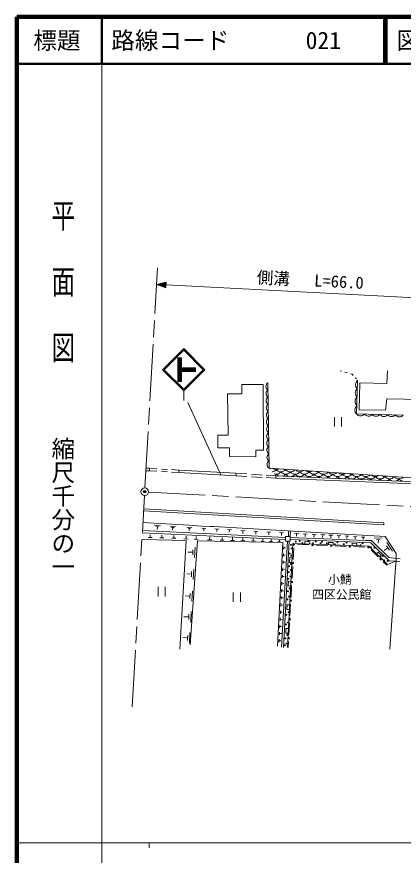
# Model space of a CAD drawing. Units: millimetres, scale not verified. Extents: x 40000 to 680000, y 20000 to 380000.
# Drawn here: x 40000 to 121796, y 202409 to 380000 of the extents above; entities that cross this region are included whole.
import ezdxf
from ezdxf.enums import TextEntityAlignment as Align

# ---------------------------------------------------------------- set-up
doc = ezdxf.new("R2010")
doc.units = ezdxf.units.MM
doc.header["$LTSCALE"] = 1000
doc.header["$PDMODE"] = 32
doc.header["$PDSIZE"] = 500
doc.linetypes.add('CHAIN', pattern=[18.5, 12, -1.5, 3.5, -1.5])
for name, color, linetype, lineweight in [('M-BGD', 7, 'Continuous', 13), ('M-BMK', 2, 'CHAIN', 13), ('M-BMK-SRVR', 3, 'Continuous', 13), ('M-STR-HTXT', 7, 'Continuous', 13), ('M-STR-STRC', 7, 'Continuous', 13), ('M-STR-STRD', 7, 'Continuous', 13), ('M-TTL', 2, 'Continuous', 140), ('M-TTL-BAND', 7, 'Continuous', 13), ('M-TTL-LINE', 7, 'Continuous', 50)]:
    doc.layers.add(name, color=color, linetype=linetype, lineweight=lineweight)
doc.layers.add('M-OTRS', color=6, linetype='Continuous')
doc.layers.add('M-TTL-TXT', color=7, linetype='Continuous')
doc.styles.add('@ＭＳ ゴシック', font='')
doc.styles.add('ＭＳ ゴシック', font='')
doc.styles.get('@ＭＳ ゴシック').set_extended_font_data('@MS Gothic')
doc.styles.get('ＭＳ ゴシック').set_extended_font_data('MS Gothic')

msp = doc.modelspace()

# ---------------------------------------------------------------- linework, layer by layer
at = {"layer": 'M-BGD'}
for p, q in [((108738, 304913), (108448, 304980)), ((109709, 304687), (109419, 304754)), ((110007, 304588), (109709, 304687)), ((110969, 304271), (110671, 304369)), ((111196, 304038), (110969, 304271)), ((118306, 302359), (118475, 304984)), ((87656, 300158), (87656, 302105)), ((87656, 302105), (92144, 302105)), ((92144, 302105), (92228, 288220)), ((93126, 302440), (93392, 284417)), ((111912, 303304), (111685, 303537)), ((112464, 296771), (112633, 302444)), ((112633, 302444), (118306, 302359)), ((84608, 300158), (87656, 300158)), ((84778, 291352), (84608, 300158)), ((118306, 299057), (118052, 296686)), ((128804, 298888), (118306, 299057)), ((118052, 296686), (112464, 296771)), ((107228, 295211), (107228, 293211)), ((108728, 293211), (108728, 295211)), ((82576, 288728), (82576, 291352)), ((82576, 291352), (84778, 291352)), ((85032, 288728), (82576, 288728)), ((85032, 286865), (85032, 288728)), ((92228, 288220), (90620, 288220)), ((90620, 288220), (90620, 286780)), ((90620, 286780), (85032, 286865)), ((67363, 284401), (68105, 284359)), ((68105, 284359), (68102, 283814)), ((68105, 284359), (69629, 284267)), ((70638, 284206), (71921, 284129)), ((130328, 281870), (93392, 284417)), ((68102, 283814), (67330, 283838)), ((69629, 283734), (68102, 283814)), ((71921, 283613), (70638, 283681)), ((72726, 284080), (74279, 283986)), ((74292, 283489), (72726, 283571)), ((74279, 283986), (74292, 283489)), ((74279, 283986), (86386, 283309)), ((74292, 283489), (86415, 282792)), ((86386, 283309), (86415, 282792)), ((86386, 283309), (88690, 283157)), ((86415, 282792), (88690, 282651)), ((89683, 283092), (91941, 282943)), ((89683, 282589), (91941, 282449)), ((92800, 282886), (94842, 282752)), ((92800, 282396), (94848, 282268)), ((130321, 281253), (94842, 282752)), ((94842, 282752), (94848, 282268)), ((94848, 282268), (130295, 280778)), ((66659, 272895), (76396, 272302)), ((69154, 272286), (70424, 272200)), ((69454, 272010), (70090, 271968)), ((69772, 271989), (69732, 271396)), ((72475, 272092), (73607, 272015)), ((72743, 271846), (73308, 271808)), ((73026, 271827), (72990, 271299)), ((76023, 271882), (77063, 271812)), ((76396, 272302), (79105, 272133)), ((79105, 272133), (80968, 272048)), ((80968, 272048), (81730, 272048)), ((81730, 272048), (97308, 271117)), ((66573, 270718), (96896, 269316)), ((66601, 271215), (96896, 269689)), ((68235, 269684), (68248, 270243)), ((70714, 269625), (70727, 270184)), ((73230, 269565), (73242, 270124)), ((75819, 269388), (75834, 270009)), ((76269, 271657), (76789, 271622)), ((76529, 271639), (76497, 271154)), ((79160, 271700), (80037, 271641)), ((79598, 271671), (79559, 271086)), ((81924, 271543), (82772, 271486)), ((82348, 271515), (82310, 270950)), ((84601, 271392), (85445, 271336)), ((85023, 271364), (84986, 270801)), ((87424, 271202), (88329, 271141)), ((87877, 271172), (87836, 270568)), ((90175, 271046), (91052, 270987)), ((90614, 271017), (90575, 270432)), ((92939, 270890), (93787, 270832)), ((93363, 270861), (93325, 270296)), ((95616, 270739), (96461, 270682)), ((96038, 270710), (96001, 270147)), ((97308, 271117), (118003, 269913)), ((97524, 271104), (97497, 269950)), ((97921, 271081), (97886, 269950)), ((98772, 270598), (99676, 270537)), ((99224, 270568), (99184, 269964)), ((100618, 270503), (101495, 270444)), ((101056, 270474), (101017, 269889)), ((102505, 270406), (103352, 270349)), ((102929, 270377), (102891, 269812)), ((104334, 270312), (105178, 270255)), ((104756, 270284), (104719, 269721)), ((106078, 270224), (106871, 270171)), ((106475, 270197), (106440, 269669)), ((107799, 270138), (108588, 270084)), ((108194, 270111), (108159, 269585)), ((109529, 270051), (110295, 269999)), ((109912, 270025), (109878, 269514)), ((66488, 269255), (75877, 269083)), ((68655, 269674), (67816, 269694)), ((71133, 269615), (70294, 269635)), ((73649, 269555), (72810, 269575)), ((75877, 269083), (74533, 246055)), ((76285, 269377), (75354, 269399)), ((78258, 269000), (76734, 246987)), ((78423, 269303), (77544, 269330)), ((77983, 269317), (78001, 269903)), ((96292, 268662), (78258, 269000)), ((81259, 269219), (80380, 269246)), ((80819, 269233), (80837, 269818)), ((83895, 269141), (83016, 269168)), ((83456, 269155), (83473, 269740)), ((86092, 269076), (85213, 269103)), ((85653, 269090), (85670, 269676)), ((88254, 269013), (87445, 269038)), ((87850, 269025), (87866, 269564)), ((90429, 268949), (89665, 268973)), ((90047, 268961), (90062, 269470)), ((92361, 268893), (91734, 268912)), ((92047, 268902), (92060, 269320)), ((94116, 268842), (93510, 268860)), ((93813, 268851), (93825, 269255)), ((95165, 246682), (96292, 268662)), ((95848, 268791), (95287, 268809)), ((95568, 268800), (95579, 269174)), ((97301, 268954), (96012, 246479)), ((97653, 268960), (96469, 246424)), ((98427, 268455), (97268, 246393)), ((97886, 269720), (113903, 269085)), ((97886, 269276), (107468, 268916)), ((114518, 267850), (98427, 268455)), ((99404, 268223), (101853, 268131)), ((100995, 268859), (100977, 268359)), ((101995, 268821), (100995, 268859)), ((101976, 268322), (101995, 268821)), ((105992, 268671), (105973, 268171)), ((106991, 268633), (105992, 268671)), ((106972, 268134), (106991, 268633)), ((107468, 268916), (114919, 268577)), ((110988, 268483), (110970, 267983)), ((111988, 268446), (110988, 268483)), ((111261, 269926), (111997, 269873)), ((111629, 269899), (111595, 269409)), ((111969, 267946), (111988, 268446)), ((112986, 269812), (113706, 269760)), ((113346, 269786), (113312, 269306)), ((113903, 269085), (115088, 269085)), ((114919, 268577), (118814, 264767)), ((115088, 269085), (118729, 265444)), ((115729, 269605), (117366, 269539)), ((116125, 269261), (116944, 269228)), ((116535, 269245), (116504, 268481)), ((118003, 269913), (120310, 266308)), ((118317, 268614), (119526, 266846)), ((77257, 266577), (76238, 266618)), ((77280, 267123), (77234, 266031)), ((77739, 267651), (77648, 265467)), ((96486, 267202), (96517, 267807)), ((96502, 267504), (96905, 267484)), ((98479, 265031), (98614, 267503)), ((103352, 268074), (105801, 267981)), ((107300, 267924), (109749, 267832)), ((111248, 267775), (113697, 267682)), ((118472, 263982), (114518, 267850)), ((114978, 267125), (116480, 265631)), ((116487, 266623), (116138, 266266)), ((117202, 265924), (116487, 266623)), ((118568, 267488), (117744, 266923)), ((118266, 267930), (118870, 267046)), ((96360, 264177), (96391, 264782)), ((96409, 265690), (96440, 266295)), ((96424, 265993), (96827, 265972)), ((97768, 265439), (97716, 264441)), ((98268, 265413), (97768, 265439)), ((116852, 265566), (117202, 265924)), ((118472, 263982), (120266, 264699)), ((118729, 265444), (120300, 265259)), ((118814, 264767), (120266, 264699)), ((120269, 264764), (120185, 263256)), ((120266, 264699), (121103, 264627)), ((120300, 265259), (120269, 264764)), ((120310, 266308), (120300, 265259)), ((120300, 265259), (121138, 265186)), ((77486, 263011), (77358, 260829)), ((96253, 262667), (96284, 263272)), ((96269, 262969), (96672, 262949)), ((96376, 264480), (96779, 264459)), ((97716, 264441), (98215, 264414)), ((98262, 261061), (98397, 263533)), ((117543, 264572), (118294, 263825)), ((120185, 263256), (118983, 246056)), ((76985, 261946), (75967, 262005)), ((77017, 262491), (76953, 261400)), ((96205, 261154), (96236, 261759)), ((96220, 261456), (96623, 261436)), ((96098, 259644), (96129, 260249)), ((96113, 259946), (96516, 259926)), ((97506, 260446), (97454, 259447)), ((97454, 259447), (97953, 259421)), ((98005, 260420), (97506, 260446)), ((98045, 257091), (98180, 259563)), ((69938, 259224), (69938, 257224)), ((71438, 257224), (71438, 259224)), ((76727, 257854), (76663, 256763)), ((77196, 258374), (77068, 256191)), ((85823, 258085), (85823, 256085)), ((87323, 256085), (87323, 258085)), ((96049, 258131), (96080, 258735)), ((96065, 258433), (96468, 258413)), ((76695, 257308), (75677, 257367)), ((95942, 256621), (95973, 257225)), ((95958, 256923), (96361, 256902)), ((76928, 254008), (76847, 251715)), ((95787, 253597), (95818, 254202)), ((95894, 255107), (95925, 255712)), ((95909, 255410), (96312, 255389)), ((97244, 255453), (97191, 254454)), ((97191, 254454), (97690, 254428)), ((97743, 255427), (97244, 255453)), ((97828, 253121), (97963, 255593)), ((76429, 252878), (75358, 252915)), ((76449, 253451), (76409, 252304)), ((95738, 252084), (95769, 252689)), ((95754, 252386), (96157, 252366)), ((95802, 253900), (96205, 253879)), ((95631, 250574), (95662, 251179)), ((95647, 250876), (96050, 250856)), ((96981, 250460), (96929, 249461)), ((97481, 250434), (96981, 250460)), ((97611, 249151), (97746, 251623)), ((76194, 249015), (76154, 247898)), ((76660, 249558), (76581, 247324)), ((95583, 249061), (95614, 249665)), ((95598, 249363), (96001, 249343)), ((96929, 249461), (97428, 249435)), ((76174, 248457), (75131, 248493)), ((95476, 247551), (95507, 248155)), ((95491, 247853), (95894, 247833)), ((97462, 246417), (97529, 247653))]:
    msp.add_line(p, q, dxfattribs=at)
msp.add_lwpolyline([(112125, 303004), (111933, 295865), (121793, 295645)], dxfattribs=at)
msp.add_lwpolyline([(96896, 269950), (96896, 268960), (97886, 268960), (97886, 269950)], close=True, dxfattribs=at)
for centre, radius in [((98030, 268149), 96), ((98654, 268252), 150), ((99044, 268839), 96), ((99862, 268989), 96), ((100468, 268564), 96), ((101729, 268976), 96), ((102603, 268102), 150), ((102677, 268514), 96), ((103281, 268866), 96), ((104307, 268472), 96), ((104602, 268795), 96), ((105642, 268472), 96), ((107318, 268278), 96), ((107880, 268681), 96), ((109205, 268264), 96), ((109809, 268629), 96), ((112751, 268074), 96), ((113200, 268468), 96), ((97772, 266314), 96), ((98172, 267380), 96), ((106551, 267953), 150), ((110499, 267803), 150), ((114447, 267654), 150), ((114980, 267660), 96), ((115683, 267510), 96), ((98079, 265869), 96), ((117012, 265102), 150), ((117488, 265789), 96), ((117744, 264872), 96), ((118481, 264738), 96), ((97631, 263608), 96), ((98034, 264085), 96), ((98039, 262839), 96), ((98438, 264282), 150), ((97547, 262380), 96), ((97915, 261439), 96), ((97459, 260946), 96), ((98221, 260312), 150), ((97405, 258327), 96), ((97758, 258925), 96), ((97271, 256593), 96), ((97637, 257183), 96), ((98004, 256342), 150), ((97526, 253895), 96), ((97058, 253352), 96), ((97787, 252372), 150), ((96969, 251297), 96), ((97372, 251700), 96), ((97278, 249063), 96), ((96761, 246874), 96), ((96847, 248337), 96), ((97098, 247258), 96), ((97570, 248402), 150)]:
    msp.add_circle(centre, radius, dxfattribs=at)
for centre, radius, start, end in [((93642, 301697), 905, 124.76749, 236.92568), ((112897, 302090), 1196, 130.18934, 226.7305), ((93664, 300195), 905, 124.76749, 236.92568), ((112849, 300305), 1196, 130.18934, 226.7305), ((93686, 298693), 905, 124.76749, 236.92568), ((112801, 298521), 1196, 130.18934, 226.7305), ((93708, 297191), 905, 124.76749, 236.92568), ((112753, 296736), 1196, 130.18934, 226.7305), ((93730, 295689), 905, 124.76749, 236.92568), ((93753, 294187), 905, 124.76749, 236.92568), ((112769, 296490), 1044, 216.81532, 320.62992), ((114412, 296454), 1044, 216.81532, 320.62992), ((116056, 296417), 1044, 216.81532, 320.62992), ((117699, 296381), 1044, 216.81532, 320.62992), ((119342, 296344), 1044, 216.81532, 320.62992), ((120985, 296307), 1044, 216.81532, 320.62992), ((93775, 292685), 905, 124.76749, 236.92568), ((93797, 291183), 905, 124.76749, 236.92568), ((93819, 289682), 905, 124.76749, 236.92568), ((93841, 288180), 905, 124.76749, 236.92568), ((93864, 286678), 905, 124.76749, 236.92568), ((93886, 285176), 905, 124.76749, 236.92568), ((92911, 285355), 1250, 299.39913, 309.87997), ((94911, 285355), 1250, 232.31238, 299.79614), ((96911, 285355), 1250, 246.38428, 285.72424), ((93911, 284855), 1250, 278.19144, 323.1301), ((94911, 284355), 1250, 249.02071, 323.1301), ((93911, 283855), 1250, 310.06505, 323.1301), ((95911, 284855), 1250, 216.8699, 323.1301), ((95911, 283855), 1250, 216.8699, 244.14395), ((96911, 284355), 1250, 216.8699, 323.1301), ((95911, 283855), 1250, 291.01916, 323.1301), ((97911, 284855), 1250, 216.8699, 319.35288), ((97911, 283855), 1250, 216.8699, 257.64834), ((98911, 284355), 1250, 216.8699, 323.1301), ((97911, 283855), 1250, 277.51477, 323.1301), ((99911, 283855), 1250, 216.8699, 323.1301), ((99911, 284855), 1250, 221.10586, 311.00267), ((98911, 283355), 1250, 319.32939, 323.1301), ((100911, 284355), 1250, 216.8699, 323.1301), ((100911, 283355), 1250, 216.8699, 220.94622), ((101911, 283855), 1250, 216.8699, 323.1301), ((101911, 284855), 1250, 230.9236, 301.18492), ((100911, 283355), 1250, 314.21688, 323.1301), ((102911, 284355), 1250, 216.8699, 323.1301), ((102911, 283355), 1250, 216.8699, 226.53315), ((103911, 283855), 1250, 216.8699, 323.1301), ((103911, 284855), 1250, 244.1703, 287.93823), ((102911, 283355), 1250, 308.62995, 323.1301), ((104911, 284355), 1250, 216.8699, 320.32626), ((104911, 283355), 1250, 216.8699, 232.83396), ((105911, 283855), 1250, 216.8699, 323.1301), ((104911, 283355), 1250, 302.32915, 323.1301), ((106911, 283355), 1250, 216.8699, 240.35276), ((106911, 284355), 1250, 220.00477, 312.10375), ((107911, 283855), 1250, 216.8699, 323.1301), ((106911, 283355), 1250, 294.81034, 323.1301), ((108911, 283355), 1250, 216.8699, 250.65964), ((108911, 284355), 1250, 229.58111, 302.52742), ((109911, 283855), 1250, 216.8699, 323.1301), ((108911, 283355), 1250, 284.50347, 323.1301), ((110911, 283355), 1250, 216.8699, 323.1301), ((110911, 284355), 1250, 242.15147, 289.95706), ((111911, 283855), 1250, 216.8699, 321.28788), ((112911, 283355), 1250, 216.8699, 323.1301), ((113911, 283855), 1250, 218.92373, 313.1848), ((114911, 283355), 1250, 216.8699, 323.1301), ((115911, 283855), 1250, 228.27989, 303.82864), ((116911, 283355), 1250, 216.8699, 323.1301), ((117911, 283855), 1250, 240.28179, 291.82674), ((118911, 283355), 1250, 216.8699, 322.23843), ((120911, 283355), 1250, 217.86129, 314.24723), ((109911, 282855), 1250, 321.36658, 323.1301), ((111911, 282855), 1250, 216.8699, 218.75435), ((111911, 282855), 1250, 316.40875, 323.1301), ((113911, 282855), 1250, 216.8699, 224.12099), ((113911, 282855), 1250, 311.04212, 323.1301), ((115911, 282855), 1250, 216.8699, 230.08253), ((115911, 282855), 1250, 305.08058, 323.1301), ((117911, 282855), 1250, 216.8699, 236.99702), ((117911, 282855), 1250, 298.16609, 323.1301), ((119911, 282855), 1250, 216.8699, 245.76757), ((119911, 282855), 1250, 289.39554, 323.1301), ((121911, 282855), 1250, 216.8699, 262.39832)]:
    msp.add_arc(centre, radius, start, end, dxfattribs=at)
at = {"layer": 'M-BMK'}
for p, q in [((67120, 280195), (69811, 326798)), ((67871, 279329), (165955, 273888)), ((64444, 233865), (67028, 278598))]:
    msp.add_line(p, q, dxfattribs=at)
at = {"layer": 'M-BMK-SRVR'}
msp.add_circle((67074, 279397), 800, dxfattribs=at)
at = {"layer": 'M-OTRS'}
msp.add_point((67074, 279397), dxfattribs=at)
at = {"layer": 'M-STR-HTXT'}
for p, q in [((69611, 323320), (71639, 323816)), ((69611, 323320), (71577, 322618)), ((69611, 323320), (71608, 323217)), ((71614, 323337), (70016, 323419)), ((70422, 323518), (71620, 323457)), ((71627, 323576), (70828, 323618)), ((71233, 323717), (71633, 323696)), ((71577, 322618), (71639, 323816)), ((132992, 320049), (71608, 323217)), ((71602, 323097), (70004, 323180)), ((70397, 323039), (71596, 322977)), ((71589, 322857), (70790, 322899)), ((71184, 322758), (71583, 322738))]:
    msp.add_line(p, q, dxfattribs=at)
at = {"layer": 'M-STR-STRC'}
for p, q in [((70832, 305253), (75332, 309753)), ((71186, 305253), (75332, 309400)), ((79832, 305253), (75332, 309753)), ((79479, 305253), (75332, 309400)), ((74083, 302752), (74083, 307752)), ((74083, 307752), (74833, 307752)), ((74083, 307612), (74224, 307752)), ((74083, 307470), (74365, 307752)), ((74083, 307329), (74507, 307752)), ((74083, 307187), (74648, 307752)), ((74083, 307046), (74790, 307752)), ((74083, 306905), (74833, 307655)), ((74833, 306878), (74083, 307628)), ((74083, 306763), (74833, 307513)), ((74833, 306737), (74083, 307487)), ((74083, 306622), (74833, 307372)), ((74833, 306596), (74083, 307346)), ((74833, 307020), (74101, 307752)), ((74833, 307161), (74242, 307752)), ((74833, 307303), (74383, 307752)), ((74833, 307444), (74525, 307752)), ((74833, 307586), (74666, 307752)), ((74833, 307727), (74808, 307752)), ((74833, 305627), (74833, 307752)), ((74083, 306480), (74833, 307230)), ((74833, 306454), (74083, 307204)), ((74083, 306339), (74833, 307089)), ((74833, 306313), (74083, 307063)), ((74083, 306197), (74833, 306947)), ((74833, 306171), (74083, 306921)), ((74083, 306056), (74833, 306806)), ((74833, 306030), (74083, 306780)), ((74083, 305915), (74833, 306665)), ((74833, 305888), (74083, 306638)), ((74083, 305773), (74833, 306523)), ((74833, 305747), (74083, 306497)), ((74083, 305632), (74833, 306382)), ((75561, 304877), (74083, 306356)), ((74083, 305490), (74833, 306240)), ((75420, 304877), (74083, 306214)), ((74083, 305349), (74833, 306099)), ((75279, 304877), (74083, 306073)), ((74083, 305208), (74833, 305958)), ((75137, 304877), (74083, 305931)), ((74083, 305066), (74833, 305816)), ((74996, 304877), (74083, 305790)), ((74083, 304925), (74833, 305675)), ((74854, 304877), (74083, 305649)), ((74083, 304783), (74927, 305627)), ((74083, 304642), (75069, 305627)), ((74083, 304500), (75210, 305627)), ((74083, 304359), (75352, 305627)), ((74083, 304218), (75493, 305627)), ((74833, 304757), (74083, 305507)), ((74833, 305627), (77833, 305627)), ((74884, 304877), (75634, 305627)), ((75703, 304877), (74953, 305627)), ((75026, 304877), (75776, 305627)), ((75844, 304877), (75094, 305627)), ((75167, 304877), (75917, 305627)), ((75986, 304877), (75236, 305627)), ((75309, 304877), (76059, 305627)), ((76127, 304877), (75377, 305627)), ((75450, 304877), (76200, 305627)), ((76269, 304877), (75519, 305627)), ((75591, 304877), (76341, 305627)), ((76410, 304877), (75660, 305627)), ((75733, 304877), (76483, 305627)), ((76551, 304877), (75801, 305627)), ((75874, 304877), (76624, 305627)), ((76693, 304877), (75943, 305627)), ((76016, 304877), (76766, 305627)), ((76834, 304877), (76084, 305627)), ((76157, 304877), (76907, 305627)), ((76976, 304877), (76226, 305627)), ((76299, 304877), (77049, 305627)), ((77117, 304877), (76367, 305627)), ((76440, 304877), (77190, 305627)), ((77258, 304877), (76508, 305627)), ((76581, 304877), (77331, 305627)), ((77400, 304877), (76650, 305627)), ((76723, 304877), (77473, 305627)), ((77541, 304877), (76791, 305627)), ((76864, 304877), (77614, 305627)), ((77683, 304877), (76933, 305627)), ((77006, 304877), (77756, 305627)), ((77824, 304877), (77074, 305627)), ((77147, 304877), (77833, 305563)), ((77833, 305010), (77216, 305627)), ((77833, 305151), (77357, 305627)), ((77833, 305293), (77498, 305627)), ((77833, 305434), (77640, 305627)), ((77833, 305576), (77781, 305627)), ((77833, 304877), (77833, 305627)), ((75332, 300753), (70832, 305253)), ((75332, 301106), (71186, 305253)), ((74833, 304616), (74083, 305366)), ((74833, 304474), (74083, 305224)), ((74833, 304333), (74083, 305083)), ((74833, 304191), (74083, 304941)), ((74083, 304076), (74833, 304826)), ((74833, 304050), (74083, 304800)), ((74083, 303935), (74833, 304685)), ((74833, 303909), (74083, 304659)), ((74083, 303793), (74833, 304543)), ((74833, 303767), (74083, 304517)), ((74083, 303652), (74833, 304402)), ((74833, 303626), (74083, 304376)), ((74083, 303510), (74833, 304260)), ((74833, 303484), (74083, 304234)), ((74083, 303369), (74833, 304119)), ((74833, 303343), (74083, 304093)), ((74083, 303228), (74833, 303978)), ((74833, 303201), (74083, 303951)), ((74083, 303086), (74833, 303836)), ((74833, 303060), (74083, 303810)), ((74083, 302945), (74833, 303695)), ((74833, 304877), (77833, 304877)), ((74833, 302752), (74833, 304877)), ((79832, 305253), (75332, 300752)), ((79479, 305253), (75332, 301106)), ((77289, 304877), (77833, 305422)), ((77430, 304877), (77833, 305281)), ((77571, 304877), (77833, 305139)), ((77713, 304877), (77833, 304998)), ((74833, 302919), (74083, 303669)), ((74083, 302803), (74833, 303553)), ((74833, 302777), (74083, 303527)), ((74717, 302752), (74083, 303386)), ((74575, 302752), (74083, 303244)), ((74434, 302752), (74083, 303103)), ((74292, 302752), (74083, 302962)), ((74151, 302752), (74083, 302820)), ((74083, 302752), (74833, 302752)), ((74174, 302752), (74833, 303412)), ((74315, 302752), (74833, 303271)), ((74456, 302752), (74833, 303129)), ((74598, 302752), (74833, 302988)), ((74739, 302752), (74833, 302846)), ((75332, 300752), (75332, 298752)), ((83215, 282986), (76174, 298327))]:
    msp.add_line(p, q, dxfattribs=at)
at = {"layer": 'M-STR-STRD'}
for p, q in [((66841, 275357), (117681, 272402)), ((117696, 272829), (66865, 275784)), ((117681, 272402), (117696, 272829))]:
    msp.add_line(p, q, dxfattribs=at)
at = {"layer": 'M-TTL'}
for p, q in [((40000, 380000), (40000, 20000)), ((680000, 380000), (40000, 380000))]:
    msp.add_line(p, q, dxfattribs=at)
at = {"layer": 'M-TTL-BAND'}
for p, q in [((58000, 370000), (58000, 20000)), ((40000, 205000), (579000, 205000)), ((68000, 205000), (68000, 204000))]:
    msp.add_line(p, q, dxfattribs=at)
at = {"layer": 'M-TTL-LINE'}
for p, q in [((58000, 380000), (58000, 370000)), ((117750, 380000), (117750, 370000)), ((118250, 380000), (118250, 370000)), ((40000, 370000), (680000, 370000))]:
    msp.add_line(p, q, dxfattribs=at)

# ---------------------------------------------------------------- texts
at = {"layer": 'M-BGD', "style": 'ＭＳ ゴシック'}
for s, p in [('小鯖', (108391, 259335)), ('四区公民館', (108782, 256158))]:
    msp.add_text(s, height=1833, dxfattribs=at).set_placement(p, align=Align.BOTTOM_CENTER)
at = {"layer": 'M-STR-HTXT', "style": 'ＭＳ ゴシック'}
for s, p in [('側溝', (90702, 322788)), ('L=66.0', (102870, 322124))]:
    msp.add_text(s, height=2566, rotation=357.03, dxfattribs=at).set_placement(p, align=Align.BOTTOM_LEFT)
at = {"layer": 'M-TTL-BAND', "style": '@ＭＳ ゴシック', "width": 1.4}
msp.add_text('平  面  図', height=3666, rotation=270, dxfattribs=at).set_placement((49777, 306475), align=Align.MIDDLE_RIGHT)
at = {"layer": 'M-TTL-BAND', "style": '@ＭＳ ゴシック'}
msp.add_text('縮尺千分の一', height=3666, rotation=270, dxfattribs=at).set_placement((49777, 261030), align=Align.MIDDLE_RIGHT)
at = {"layer": 'M-TTL-TXT', "style": 'ＭＳ ゴシック'}
msp.add_text('標題', height=3666, dxfattribs=at).set_placement((48500, 375000), align=Align.MIDDLE_CENTER)
for s, p in [('路線コード', (60000, 375000)), ('021', (101142, 375000)), ('図面コード', (120380, 375000))]:
    msp.add_text(s, height=3666, dxfattribs=at).set_placement(p, align=Align.MIDDLE_LEFT)

doc.saveas('drawing.dxf')
